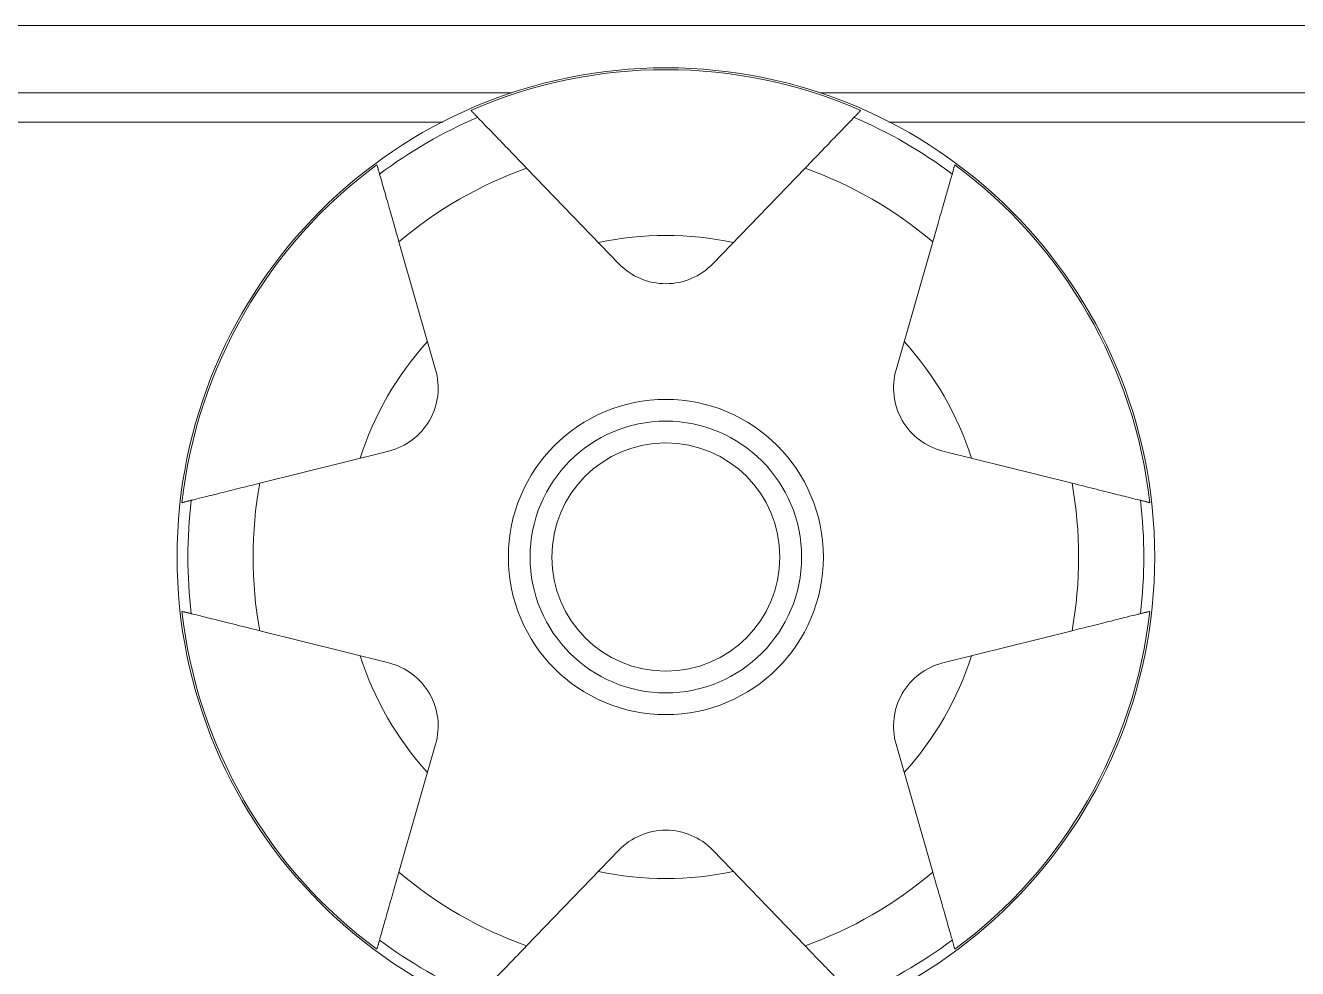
# Model space of a CAD drawing. Extents: x 11 to 120, y 2 to 94.
# Drawn here: x 54.597 to 55.768, y 10.844 to 11.711 of the extents above; entities that cross this region are included whole.
import ezdxf

# ---------------------------------------------------------------- set-up
doc = ezdxf.new("R2010")
doc.units = 0
doc.header["$MEASUREMENT"] = 0
doc.linetypes.add('SLD-Solid', pattern=[0])
doc.layers.add('OBJECT', color=7, linetype='CONTINUOUS')

msp = doc.modelspace()

# ---------------------------------------------------------------- linework, layer by layer
at = {"layer": 'OBJECT', "color": 7, "linetype": 'SLD-Solid', "lineweight": 15}
for p, q in [((54.1341, 11.7115), (56.2389, 11.7115)), ((55.0446, 11.6496), (54.1549, 11.6496)), ((56.2181, 11.6496), (55.3284, 11.6496)), ((54.9812, 11.6225), (53.2409, 11.6225)), ((57.1321, 11.6225), (55.3919, 11.6225)), ((55.1433, 11.4922), (55.0583, 11.5803)), ((55.2297, 11.4922), (55.3147, 11.5803)), ((54.9745, 11.3947), (54.9408, 11.5125)), ((55.3985, 11.3947), (55.4322, 11.5125)), ((54.9314, 11.32), (54.8126, 11.2904)), ((55.4416, 11.32), (55.5604, 11.2904)), ((54.9314, 11.1251), (54.8126, 11.1547)), ((55.4416, 11.1251), (55.5604, 11.1547)), ((54.9745, 11.0503), (54.9408, 10.9326)), ((55.3985, 11.0503), (55.4322, 10.9326)), ((55.1433, 10.9529), (55.0583, 10.8648)), ((55.2297, 10.9529), (55.3147, 10.8648))]:
    msp.add_line(p, q, dxfattribs=at)
for radius in [0.45, 0.145, 0.125, 0.105]:
    msp.add_circle((55.1865, 11.2225), radius, dxfattribs=at)
for centre, radius, start, end in [((55.1865, 11.2225), 0.4483, 66.4043, 113.5957), ((55.1865, 11.2225), 0.44, 113.1969, 126.8031), ((55.1865, 11.2225), 0.44, 53.1969, 66.8031), ((55.1865, 11.2225), 0.4483, 126.4043, 173.5957), ((55.1865, 11.2225), 0.4483, 6.4043, 53.5957), ((55.1865, 11.2225), 0.38, 109.7185, 130.2815), ((55.1865, 11.2225), 0.38, 49.7185, 70.2815), ((55.1865, 11.2225), 0.2958, 77.8905, 102.1095), ((55.1865, 11.5339), 0.06, 224, 316), ((55.1865, 11.2225), 0.2958, 137.8905, 162.1095), ((55.1865, 11.2225), 0.2958, 17.8905, 42.1095), ((54.9169, 11.3782), 0.06, 284, 16), ((55.4561, 11.3782), 0.06, 164, 256), ((55.1865, 11.2225), 0.38, 169.7185, 190.2815), ((55.1865, 11.2225), 0.38, 349.7185, 10.2815), ((55.1865, 11.2225), 0.44, 173.1969, 186.8031), ((55.1865, 11.2225), 0.44, 353.1969, 6.8031), ((55.1865, 11.2225), 0.4483, 186.4043, 233.5957), ((55.1865, 11.2225), 0.4483, 306.4043, 353.5957), ((55.1865, 11.2225), 0.2958, 197.8905, 222.1095), ((55.1865, 11.2225), 0.2958, 317.8905, 342.1095), ((54.9169, 11.0669), 0.06, 344, 76), ((55.4561, 11.0669), 0.06, 104, 196), ((55.1865, 10.9112), 0.06, 44, 136), ((55.1865, 11.2225), 0.38, 229.7185, 250.2815), ((55.1865, 11.2225), 0.2958, 257.8905, 282.1095), ((55.1865, 11.2225), 0.38, 289.7185, 310.2815), ((55.1865, 11.2225), 0.44, 233.1969, 246.8031), ((55.1865, 11.2225), 0.44, 293.1969, 306.8031)]:
    msp.add_arc(centre, radius, start, end, dxfattribs=at)
for points in [[(55.0071, 11.6333), (55.0132, 11.627)], [(55.3598, 11.627), (55.3659, 11.6333)], [(54.9229, 11.5749), (54.9205, 11.5833)], [(55.4525, 11.5833), (55.4501, 11.5749)], [(54.7411, 11.2725), (54.7496, 11.2747)], [(55.6234, 11.2747), (55.632, 11.2725)], [(54.7496, 11.1704), (54.7411, 11.1725)], [(55.632, 11.1725), (55.6234, 11.1704)], [(54.9205, 10.8618), (54.9229, 10.8702)], [(55.4501, 10.8702), (55.4525, 10.8618)]]:
    msp.add_open_spline(points, degree=1, dxfattribs=at)
for points, knots in [([(55.0132, 11.627), (55.0137, 11.6264), (55.0148, 11.6253), (55.0219, 11.6179), (55.0324, 11.6071), (55.0451, 11.5939), (55.0541, 11.5846), (55.0583, 11.5803)], [0, 0, 0, 0, 0.198025, 0.395861, 0.598899, 0.81482, 1, 1, 1, 1]), ([(55.3147, 11.5803), (55.3202, 11.5859), (55.3311, 11.5972), (55.3453, 11.612), (55.3553, 11.6223), (55.3593, 11.6265), (55.3597, 11.6269), (55.3598, 11.627)], [0, 0, 0, 0, 0.241746, 0.484004, 0.711798, 0.92205, 1, 1, 1, 1]), ([(54.9408, 11.5125), (54.9386, 11.52), (54.9343, 11.5351), (54.9287, 11.5548), (54.9247, 11.5686), (54.9231, 11.5742), (54.9229, 11.5747), (54.9229, 11.5749)], [0, 0, 0, 0, 0.241746, 0.484004, 0.711798, 0.92205, 1, 1, 1, 1]), ([(55.4501, 11.5749), (55.4499, 11.5741), (55.4495, 11.5727), (55.4466, 11.5628), (55.4425, 11.5482), (55.4374, 11.5307), (55.4339, 11.5182), (55.4322, 11.5125)], [0, 0, 0, 0, 0.198025, 0.395861, 0.598899, 0.81482, 1, 1, 1, 1]), ([(54.7496, 11.2747), (54.7503, 11.2748), (54.7518, 11.2752), (54.7618, 11.2777), (54.7765, 11.2814), (54.7942, 11.2858), (54.8068, 11.2889), (54.8126, 11.2904)], [0, 0, 0, 0, 0.198025, 0.395861, 0.598899, 0.81482, 1, 1, 1, 1]), ([(55.5604, 11.2904), (55.568, 11.2885), (55.5833, 11.2847), (55.6032, 11.2797), (55.6172, 11.2762), (55.6228, 11.2748), (55.6233, 11.2747), (55.6234, 11.2747)], [0, 0, 0, 0, 0.241746, 0.484004, 0.711798, 0.92205, 1, 1, 1, 1]), ([(54.8126, 11.1547), (54.805, 11.1566), (54.7898, 11.1604), (54.7698, 11.1654), (54.7559, 11.1688), (54.7503, 11.1702), (54.7497, 11.1704), (54.7496, 11.1704)], [0, 0, 0, 0, 0.241746, 0.484004, 0.711798, 0.92205, 1, 1, 1, 1]), ([(55.6234, 11.1704), (55.6227, 11.1702), (55.6212, 11.1699), (55.6112, 11.1674), (55.5966, 11.1637), (55.5788, 11.1593), (55.5663, 11.1562), (55.5604, 11.1547)], [0, 0, 0, 0, 0.198025, 0.395861, 0.598899, 0.81482, 1, 1, 1, 1]), ([(54.9229, 10.8702), (54.9231, 10.8709), (54.9235, 10.8724), (54.9264, 10.8823), (54.9305, 10.8968), (54.9356, 10.9144), (54.9391, 10.9269), (54.9408, 10.9326)], [0, 0, 0, 0, 0.198025, 0.395861, 0.598899, 0.81482, 1, 1, 1, 1]), ([(55.4322, 10.9326), (55.4344, 10.9251), (55.4387, 10.91), (55.4444, 10.8903), (55.4483, 10.8764), (55.4499, 10.8709), (55.4501, 10.8703), (55.4501, 10.8702)], [0, 0, 0, 0, 0.241746, 0.484004, 0.711798, 0.92205, 1, 1, 1, 1]), ([(55.0583, 10.8648), (55.0528, 10.8591), (55.042, 10.8479), (55.0277, 10.8331), (55.0177, 10.8227), (55.0137, 10.8186), (55.0133, 10.8182), (55.0132, 10.8181)], [0, 0, 0, 0, 0.241746, 0.484004, 0.711798, 0.92205, 1, 1, 1, 1]), ([(55.3598, 10.8181), (55.3593, 10.8186), (55.3582, 10.8197), (55.3511, 10.8271), (55.3406, 10.838), (55.3279, 10.8511), (55.3189, 10.8605), (55.3147, 10.8648)], [0, 0, 0, 0, 0.198025, 0.395861, 0.598899, 0.81482, 1, 1, 1, 1])]:
    msp.add_open_spline(points, degree=3, knots=knots, dxfattribs=at)

doc.saveas('drawing.dxf')
